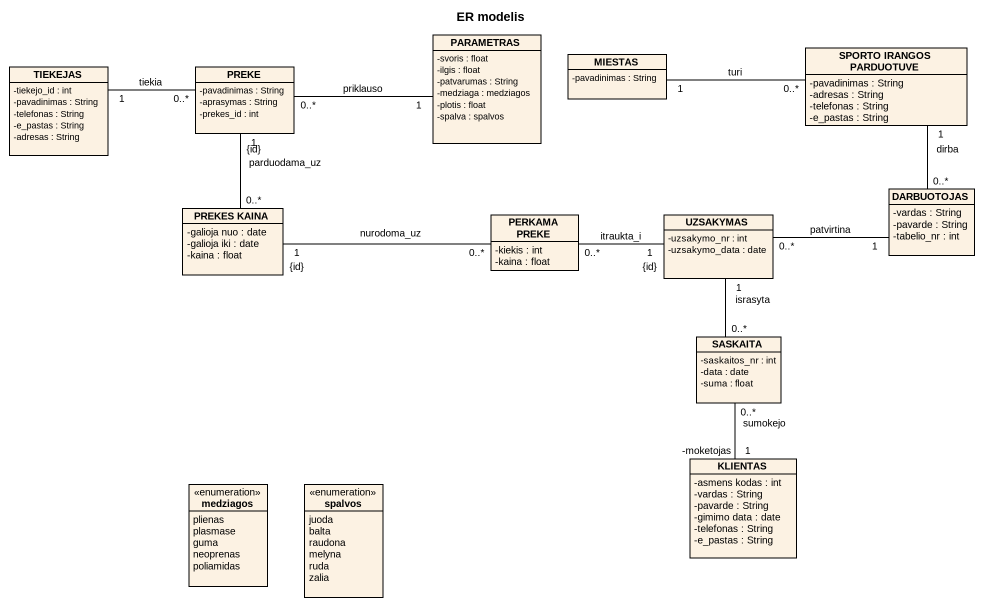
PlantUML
@startuml
title ER modelis
hide circle
hide empty members
skinparam classAttributeIconSize 0
class PARAMETRAS {
  -svoris : float
  -ilgis : float
  -patvarumas : String
  -medziaga : medziagos
  -plotis : float
  -spalva : spalvos
}
class MIESTAS {
  -pavadinimas : String
}
class "SPORTO IRANGOS PARDUOTUVE" as SPORTO_IRANGOS_PARDUOTUVE {
  -pavadinimas : String
  -adresas : String
  -telefonas : String
  -e_pastas : String
}
class TIEKEJAS {
  -tiekejo_id : int
  -pavadinimas : String
  -telefonas : String
  -e_pastas : String
  -adresas : String
}
class PREKE {
  -pavadinimas : String
  -aprasymas : String
  -prekes_id : int
}
class DARBUOTOJAS {
  -vardas : String
  -pavarde : String
  -tabelio_nr : int
}
class "PREKES KAINA" as PREKES_KAINA {
  -galioja nuo : date
  -galioja iki : date
  -kaina : float
}
class "PERKAMA PREKE" as PERKAMA_PREKE {
  -kiekis : int
  -kaina : float
}
class UZSAKYMAS {
  -uzsakymo_nr : int
  -uzsakymo_data : date
}
class SASKAITA {
  -saskaitos_nr : int
  -data : date
  -suma : float
}
class KLIENTAS {
  -asmens kodas : int
  -vardas : String
  -pavarde : String
  -gimimo data : date
  -telefonas : String
  -e_pastas : String
}
enum medziagos {
  plienas
  plasmase
  guma
  neoprenas
  poliamidas
}
enum spalvos {
  juoda
  balta
  raudona
  melyna
  ruda
  zalia
}
MIESTAS "1" -right- "0..*" SPORTO_IRANGOS_PARDUOTUVE : turi
SPORTO_IRANGOS_PARDUOTUVE "1" -- "0..*" DARBUOTOJAS : dirba
TIEKEJAS "1" -right- "0..*" PREKE : tiekia
PREKE "0..*" -right- "1" PARAMETRAS : priklauso
PREKE "1\n{id}" -- "0..*" PREKES_KAINA : parduodama_uz
DARBUOTOJAS "1" -left- "0..*" UZSAKYMAS : patvirtina
PREKES_KAINA "1\n{id}" -right- "0..*" PERKAMA_PREKE : nurodoma_uz
PERKAMA_PREKE "0..*" -right- "1\n{id}" UZSAKYMAS : itraukta_i
UZSAKYMAS "1" -- "0..*" SASKAITA : israsyta
SASKAITA "0..*" -- "1\n-moketojas" KLIENTAS : sumokejo
@enduml
